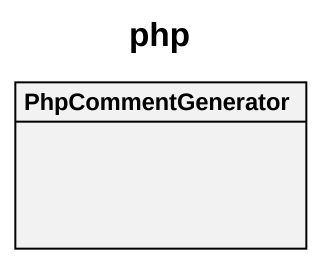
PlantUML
@startuml
title php
hide circle
hide empty members
class PhpCommentGenerator
@enduml
